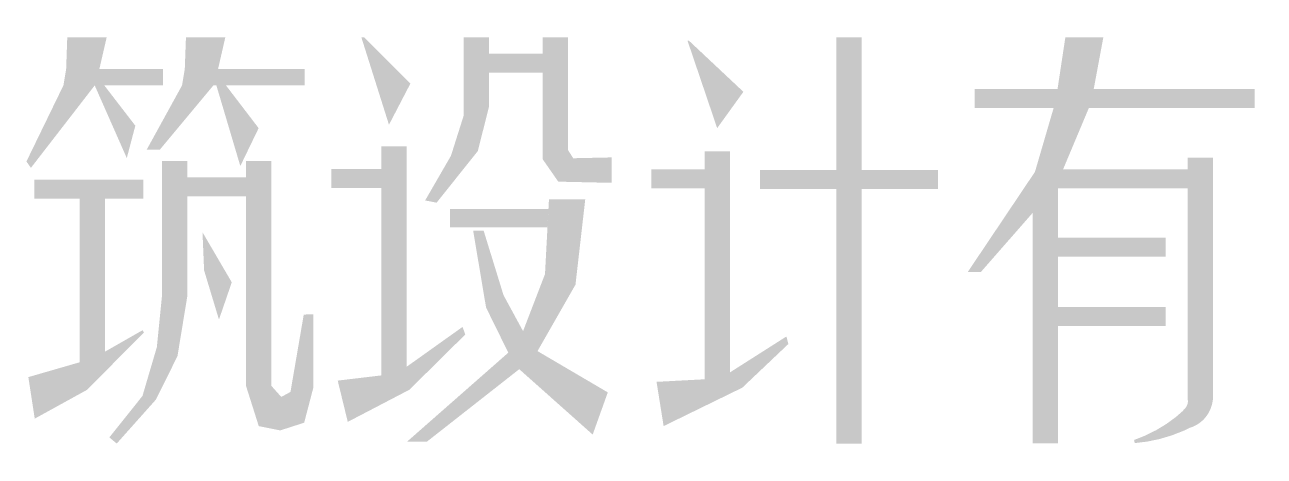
# Model space of a CAD drawing. Extents: x 40587477144 to 40590102100, y 3379967887 to 3381819730.
# Drawn here: x 40588512090 to 40588522679, y 3380483452 to 3380487138 of the extents above; entities that cross this region are included whole.
import ezdxf
from ezdxf.enums import TextEntityAlignment as Align

# ---------------------------------------------------------------- set-up
doc = ezdxf.new("R2010")
doc.units = 0
doc.header["$LTSCALE"] = 1000
doc.header["$MEASUREMENT"] = 0
doc.layers.get('Defpoints').update_dxf_attribs({"color": 210})
doc.layers.add('0-cxFrame', color=155, linetype='Continuous')
doc.layers.add('0-cxText', color=131, linetype='Continuous', lineweight=25)
doc.styles.add('cx_tuming', font='simhei.ttf')
doc.styles.add('cx_tuqian1', font='')
doc.styles.add('黑体', font='simhei.ttf', dxfattribs={"height": 12})
doc.styles.get('cx_tuqian1').set_extended_font_data('SimSun')

# ---------------------------------------------------------------- blocks, each defined once
blk = doc.blocks.new('zjcx_TT(Dragon)')
at = {"color": 7}
for points, const_width in [([(-2588.1, -3025.6), (-2588.1, -3719.3)], 43.3), ([(-3225, -3069.4), (-3089.9, -3069.4)], 32.5), ([(-2373.7, -3129.9), (-1894.9, -3129.9)], 32.5), ([(-3365.8, -3211.8), (-3365.8, -3614.4)], 43.3), ([(-3740.6, -3236.8), (-3740.6, -3468.4)], 43.3), ([(-3596.9, -3236.8), (-3596.9, -3620.7)], 43.3), ([(-2813.4, -3220.1), (-2813.4, -3622.8)], 43.3), ([(-1988, -3231.1), (-1988, -3644.8)], 43.3), ([(-3881.1, -3270.7), (-3881.1, -3592.9)], 43.3), ([(-3472.7, -3266.6), (-3365.8, -3266.6)], 32.5), ([(-2926.1, -3267.2), (-2813.4, -3267.2)], 32.5), ([(-2740.4, -3268.1), (-2435.8, -3268.1)], 32.5), ([(-2252.7, -3718.8), (-2252.7, -3269.3)], 43.3), ([(-2244, -3267), (-1986.1, -3267)], 32.5), ([(-3980.2, -3284.8), (-3794, -3284.8)], 32.5), ([(-3740.6, -3280.5), (-3596.9, -3280.5)], 32.5), ([(-2252.7, -3383.6), (-2047.2, -3383.6)], 32.5), ([(-2252.7, -3502.3), (-2047.2, -3502.3)], 32.5)]:
    blk.add_lwpolyline(points, dxfattribs=dict(at, const_width=const_width))
for points in [[(-2011, -3677.1, 32.5, 43.3, 0.301939), (-1988, -3643.1, 5.41, 5.41, 0.536482)], [(-2100.5, -3715.9, 5.41, 32.5, 0.105251), (-2005, -3674, 5.41, 5.41, 0.536482)]]:
    blk.add_lwpolyline(points, format="xyseb", dxfattribs=at)
for points in [[(-3856.6, -3025.6), (-3923.9, -3025.6), (-3869, -3079.3), (-3925.8, -3079.3)], [(-3653.9, -3025.6), (-3721.1, -3025.6), (-3666.2, -3079.3), (-3723.1, -3079.3)], [(-3337.6, -3104.3), (-3416.4, -3025.6), (-3374.2, -3174.7), (-3421.3, -3025.6)], [(-3203.3, -3025.6), (-3246.6, -3025.6), (-3203.3, -3144), (-3246.6, -3159.2)], [(-3068.2, -3218), (-3068.2, -3025.6), (-3111.5, -3233.7), (-3111.5, -3025.6)], [(-2153.6, -3025.6), (-2218.5, -3025.6), (-2174.2, -3136.3), (-2234.8, -3133.4)], [(-2768.6, -3118.4), (-2861.4, -3031.3), (-2813.4, -3180.5), (-2864, -3031.3)], [(-3760.1, -3079.3), (-3925.8, -3079.3), (-3760.1, -3107.5), (-3930.5, -3107.5)], [(-3518.1, -3079.3), (-3723.1, -3079.3), (-3518.1, -3107.5), (-3727.8, -3107.5)], [(-3877, -3107.5), (-3930.5, -3107.5), (-3986, -3248.3), (-3993.7, -3237.5)], [(-3807.6, -3176.3), (-3860.6, -3107.5), (-3822.2, -3231.6), (-3877, -3107.5)], [(-3674.3, -3107.5), (-3727.8, -3107.5), (-3765.9, -3217.5), (-3788.3, -3217.5)], [(-3596.9, -3180.5), (-3652.7, -3107.5), (-3628.2, -3245.2), (-3669.1, -3107.5)], [(-2174.2, -3136.3), (-2234.8, -3133.4), (-2234.5, -3279.8), (-2270.4, -3255.2)], [(-3203.3, -3144), (-3246.6, -3159.2), (-3222.4, -3219.6), (-3268.3, -3227.7)], [(-3059.4, -3231.9), (-3068.2, -3218), (-3084.9, -3271.9), (-3111.5, -3233.7)], [(-3222.4, -3219.6), (-3268.3, -3227.7), (-3292.8, -3307.8), (-3312.4, -3304)], [(-2993.9, -3230.5), (-3059.4, -3231.9), (-2993.9, -3273.9), (-3084.9, -3271.9)], [(-2234.5, -3279.8), (-2270.4, -3255.2), (-2362.8, -3426.2), (-2385.2, -3426.2)], [(-3038.8, -3302), (-3100.8, -3302), (-3055.5, -3447.9), (-3107.6, -3429.8)], [(-3101.7, -3318.7), (-3269.8, -3318.7), (-3103.4, -3350), (-3269.8, -3350)], [(-3692.8, -3358.4), (-3690.1, -3423.5), (-3642.8, -3443.9), (-3664.7, -3507.5)], [(-3178.5, -3465.8), (-3212.5, -3355.4), (-3208.3, -3486.9), (-3230.4, -3355.4)], [(-3055.5, -3447.9), (-3107.6, -3429.8), (-3127, -3573), (-3153.6, -3549.4)], [(-3718.9, -3468.4), (-3762.2, -3468.4), (-3735.6, -3570), (-3770.8, -3554.5)], [(-3132.9, -3549.7), (-3178.5, -3465.8), (-3160.7, -3583.6), (-3208.3, -3486.9)], [(-3503.6, -3498.4), (-3519.8, -3499), (-3503.6, -3624.5), (-3542.5, -3631.1)], [(-3793, -3529.6), (-3795.2, -3525.7), (-3890, -3627.5), (-3879.6, -3573.8)], [(-3243.9, -3533.1), (-3248.4, -3520), (-3339.3, -3627.4), (-3360.2, -3599.7)], [(-2691.8, -3549.3), (-2695.1, -3536.4), (-2770.5, -3623.9), (-2807.8, -3608.1)], [(-3735.6, -3570), (-3770.8, -3554.5), (-3772.4, -3644.2), (-3795.4, -3638)], [(-3127, -3573), (-3153.6, -3549.4), (-3309.5, -3716.2), (-3343.4, -3716.2)], [(-3879.6, -3573.8), (-3990.4, -3605.8), (-3890, -3627.5), (-3979.5, -3676.8)], [(-3000.3, -3631.9), (-3120.4, -3561.4), (-3026.1, -3704), (-3151.6, -3592.3)], [(-3339.3, -3627.4), (-3360.2, -3599.7), (-3444.6, -3682.3), (-3461.8, -3611.8)], [(-3575.2, -3620.7), (-3618.5, -3620.7), (-3558.2, -3639.7), (-3596.7, -3689.5)], [(-2770.5, -3623.9), (-2807.8, -3608.1), (-2904.9, -3689.5), (-2917, -3613.9)], [(-3772.4, -3644.2), (-3795.4, -3638), (-3839.4, -3719.3), (-3852, -3708.8)], [(-3560, -3696.9), (-3542.5, -3631.1), (-3596.7, -3689.5), (-3558.2, -3639.7)], [(-3519.1, -3683.7), (-3503.6, -3624.5), (-3560, -3696.9), (-3542.5, -3631.1)]]:
    blk.add_solid(points, dxfattribs=at)
blk = doc.blocks.new('zjcx_T0(Dragon)')
at = {"layer": '0-cxFrame'}
blk.add_blockref('zjcx_TT(Dragon)', (0, 82100), dxfattribs=at)
blk = doc.blocks.new('TK22.A0 L(Dragon)')
at = {"layer": '0-cxFrame', "xscale": 0.01, "yscale": 0.01, "zscale": 0.01}
blk.add_blockref('zjcx_T0(Dragon)', (-10, 10), dxfattribs=at)
at = {"style": '黑体', "flags": 4}
blk.add_attdef('图幅', text='', height=3.3, dxfattribs=at).set_placement((-40, 3), align=Align.RIGHT)
at = {"layer": '0-cxText', "flags": 4}
for tag, height, style, p in [('建设单位', 3.5, 'cx_tuming', (-45, 240)), ('项目名称', 3.5, 'cx_tuming', (-45, 210)), ('子项名称', 3.5, 'cx_tuming', (-45, 180)), ('工程编号', 3.3, 'cx_tuqian1', (-35, 165)), ('图名1', 3.5, 'cx_tuming', (-45, 87)), ('图名2', 3.5, 'cx_tuming', (-45, 79)), ('图名3', 3.5, 'cx_tuming', (-45, 71)), ('出图日期', 3.3, 'cx_tuqian1', (-39, 60)), ('专业', 3.3, 'cx_tuqian1', (-55, 52)), ('图号', 3.3, 'cx_tuqian1', (-55, 44)), ('版次', 3.3, 'cx_tuqian1', (-20, 44))]:
    blk.add_attdef(tag, text='', height=height, dxfattribs=dict(at, style=style)).set_placement(p, align=Align.MIDDLE)
at = {"layer": 'Defpoints', "color": 6, "flags": 4}
for tag, height, style, p in [('tufu', 3.3, '黑体', (-12, 12)), ('dwfname', 4, 'cx_tuqian1', (-80, 3))]:
    blk.add_attdef(tag, text='', height=height, dxfattribs=dict(at, style=style)).set_placement(p, align=Align.RIGHT)

msp = doc.modelspace()

# ---------------------------------------------------------------- block references
at = {"layer": '0-cxFrame', "xscale": 500, "yscale": 500, "zscale": 500}
msp.add_blockref('TK22.A0 L(Dragon)', (40588537072.506203, 3380086657.200001), dxfattribs=at)

doc.saveas('drawing.dxf')
